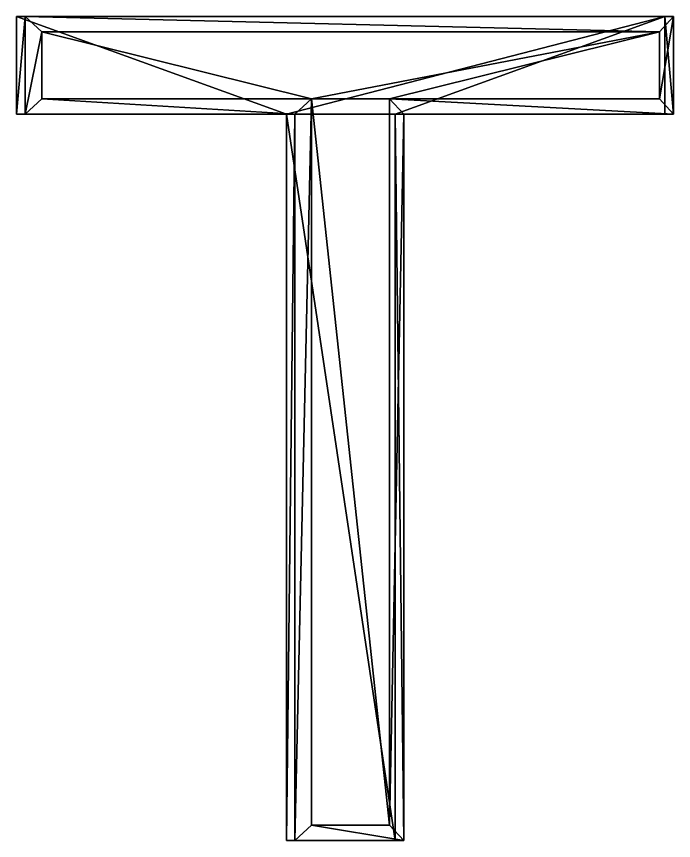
# Model space of a CAD drawing. Header units: metres. Extents: x -136 to 55, y -57 to 41.
# Drawn here: x -49.45 to -38.28, y 7.23 to 21.23 of the extents above; entities that cross this region are included whole.
import ezdxf

# ---------------------------------------------------------------- set-up
doc = ezdxf.new("R2010")
doc.units = ezdxf.units.M
doc.layers.get('0').update_dxf_attribs({"true_color": 0x57e057})

msp = doc.modelspace()

# ---------------------------------------------------------------- meshes
at = {"color": 74, "true_color": 0x58b11a}
mesh = msp.add_polyface(dxfattribs=at)
corners = [(-43.013, 7.229, -0.089), (-43.013, 19.566, -0.089), (-38.427, 19.566, -0.531), (-38.427, 21.225, -0.531), (-49.446, 21.225, 0.531), (-49.446, 19.566, 0.531), (-44.86, 19.566, 0.089), (-44.86, 7.229, 0.089), (-42.866, 7.229, 1.432), (-42.866, 19.566, 1.432), (-38.28, 19.566, 0.991), (-38.28, 21.225, 0.991), (-49.3, 21.225, 2.052), (-49.3, 19.566, 2.052), (-44.714, 19.566, 1.61), (-44.714, 7.229, 1.61), (-42.866, 7.229, 1.432), (-42.866, 19.566, 1.432), (-38.28, 19.566, 0.991), (-38.28, 21.225, 0.991), (-49.3, 21.225, 2.052), (-49.3, 19.566, 2.052), (-44.714, 19.566, 1.61), (-44.714, 7.229, 1.61), (-43.106, 7.491, 1.675), (-43.106, 19.828, 1.675), (-38.52, 19.828, 1.233), (-38.52, 20.963, 1.233), (-49.018, 20.963, 2.244), (-49.018, 19.828, 2.244), (-44.432, 19.828, 1.803), (-44.432, 7.491, 1.803)]
mesh.append_faces([[corners[k] for k in face] for face in [(27, 25, 26), (6, 0, 7), (4, 6, 5)]], dxfattribs={"vtx0": -1, "color": 74})
mesh.append_faces([[corners[k] for k in face] for face in [(3, 6, 4)]], dxfattribs={"vtx0": -1, "vtx1": -1, "color": 74})
mesh.append_faces([[corners[k] for k in face] for face in [(27, 30, 25), (3, 1, 6)]], dxfattribs={"vtx0": -1, "vtx1": -1, "vtx2": -1, "color": 74})
mesh.append_faces([[corners[k] for k in face] for face in [(30, 24, 25), (6, 1, 0)]], dxfattribs={"vtx0": -1, "vtx2": -1, "color": 74})
mesh.append_faces([[corners[k] for k in face] for face in [(0, 1, 8), (1, 2, 9), (2, 3, 10), (3, 4, 11), (4, 5, 12), (5, 6, 13), (6, 7, 14), (7, 0, 15), (8, 9, 16), (9, 10, 17), (10, 11, 18), (11, 12, 19), (12, 13, 20), (13, 14, 21), (14, 15, 22), (15, 8, 23), (16, 17, 24), (17, 18, 25), (18, 19, 26), (19, 20, 27), (20, 21, 28), (21, 22, 29), (22, 23, 30), (23, 16, 31)]], dxfattribs={"vtx1": -1, "color": 74})
mesh.append_faces([[corners[k] for k in face] for face in [(27, 28, 30)]], dxfattribs={"vtx1": -1, "vtx2": -1, "color": 74})
mesh.append_faces([[corners[k] for k in face] for face in [(1, 9, 8), (2, 10, 9), (3, 11, 10), (4, 12, 11), (5, 13, 12), (6, 14, 13), (7, 15, 14), (0, 8, 15), (9, 17, 16), (10, 18, 17), (11, 19, 18), (12, 20, 19), (13, 21, 20), (14, 22, 21), (15, 23, 22), (8, 16, 23), (17, 25, 24), (18, 26, 25), (19, 27, 26), (20, 28, 27), (21, 29, 28), (22, 30, 29), (23, 31, 30), (16, 24, 31), (30, 31, 24), (28, 29, 30), (3, 2, 1)]], dxfattribs={"vtx2": -1, "color": 74})

doc.saveas('drawing.dxf')
